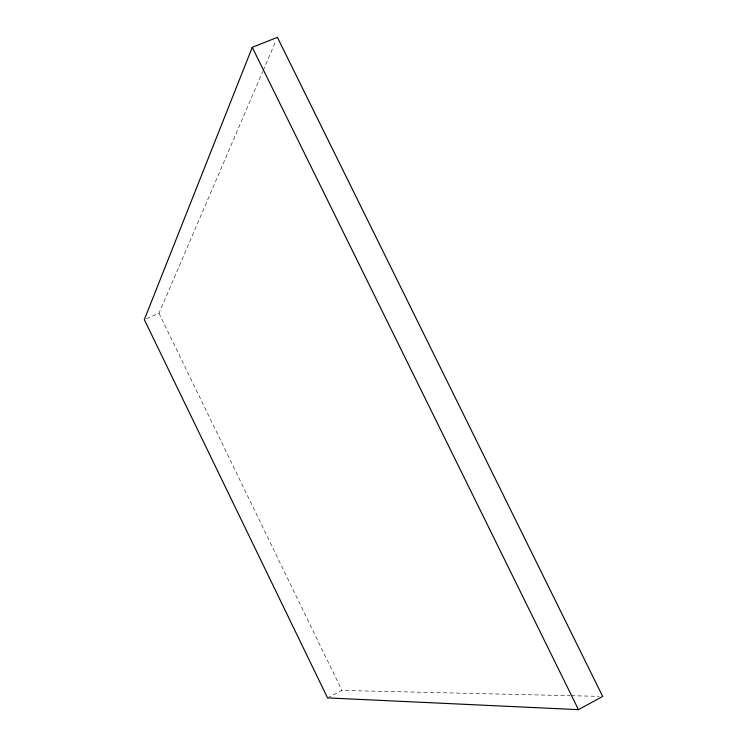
<?xml version="1.0" encoding="UTF-8"?>
<svg xmlns="http://www.w3.org/2000/svg" width="747" height="747" viewBox="0 0 747 747"><rect width="100%" height="100%" fill="white"/><g stroke="black" fill="none" stroke-linecap="round" stroke-linejoin="round"><path stroke-width="0.56" stroke-dasharray="3.73 2.8" d="M146.421 318.736L158.99 313.245L262.72 71.572M263.177 70.498L276.035 40.562M327.56 697.903L341.939 690.433L570.082 695.681M571.25 695.709L599.187 696.353M158.99 313.245L341.939 690.433"/><path stroke-width="1.12" d="M252.262 47.322L144.32 319.651L327.56 697.903L578.467 709.65L602.68 696.428L277.408 37.35L252.262 47.322L578.467 709.65"/></g></svg>
